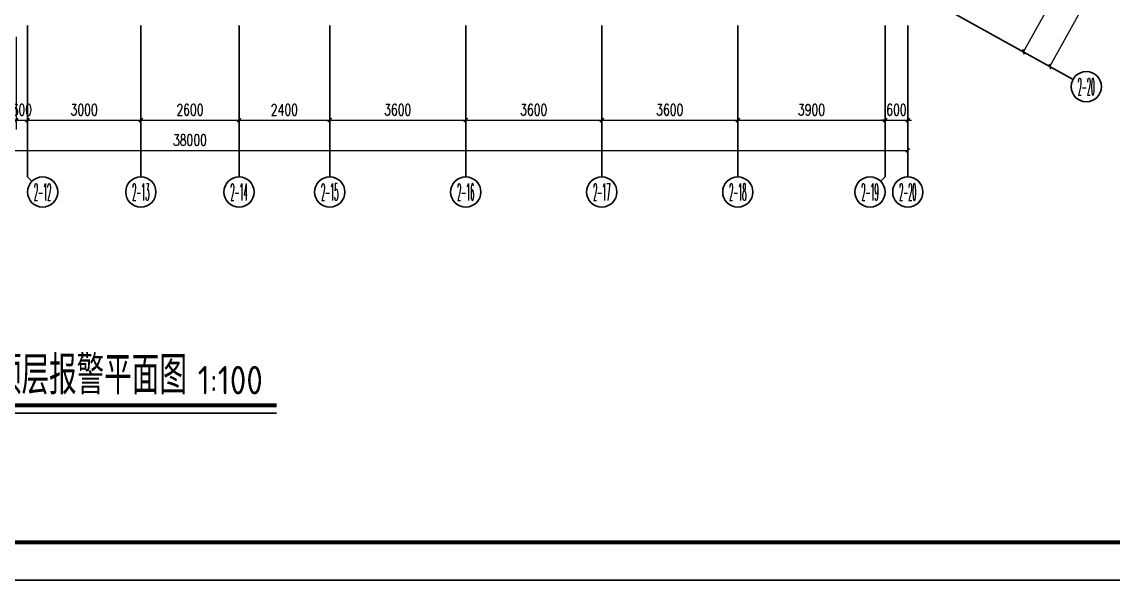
# Model space of a CAD drawing. Extents: x -9422388 to 15610651, y -1992469 to 953794.
# Drawn here: x -2475509 to -2446623, y -458212 to -443448 of the extents above; entities that cross this region are included whole.
import ezdxf
from ezdxf.enums import TextEntityAlignment as Align

# ---------------------------------------------------------------- set-up
doc = ezdxf.new("R2010")
doc.units = 0
doc.header["$LTSCALE"] = 1000
for name, color, linetype in [('A-ANNO-IDEN', 3, 'Continuous'), ('AXIS', 3, 'Continuous'), ('AXIS_TEXT', 7, 'Continuous'), ('PUB_DIM', 3, 'Continuous'), ('PUB_TITLE', 4, 'Continuous')]:
    doc.layers.add(name, color=color, linetype=linetype)
doc.layers.add('建筑底图', color=8, linetype='Continuous', lineweight=5)
doc.styles.add('_TCH_AXIS', font='COMPLEX', dxfattribs={"bigfont": 'GBCBIG'})
doc.styles.add('_TCH_DIM_T3', font='SIMPLEX', dxfattribs={"width": 0.705882, "bigfont": 'GBCBIG'})
doc.styles.add('COMPLEX', font='COMPLEX')
doc.styles.get("Standard").update_dxf_attribs({"font": 'gbenor.shx', "bigfont": 'gbcbig.shx'})
doc.dimstyles.new('_TCH_ARCH&&100', dxfattribs={"dimtxt": 297.5, "dimasz": 100, "dimexe": 250, "dimexo": 300, "dimgap": 126.25, "dimtad": 1, "dimdec": 0, "dimzin": 0, "dimdsep": 46, "dimtxsty": '_TCH_DIM_T3', "dimblk": 'ARCHTICK', "dimcen": 0.09, "dimclrt": 7, "dimazin": 2, "dimtfac": 1, "dimtdec": 0, "dimtix": 1, "dimtmove": 2, "dimatfit": 3, "dimfxl": 0, "dimtolj": 1, "dimtzin": 0, "dimarcsym": 0})

# ---------------------------------------------------------------- blocks, each defined once
blk = doc.blocks.new('_ArchTick')
at = {"color": 0, "linetype": 'ByBlock', "const_width": 0.4}
blk.add_lwpolyline([(-0.5, -0.5), (0.5, 0.5)], dxfattribs=at)
blk = doc.blocks.new('*D751')
at = {"layer": 'Defpoints', "color": 0, "transparency": 16777216}
for p in [(2140239, -399502), (2143302, -401197), (2137930, -403675)]:
    blk.add_point(p, dxfattribs=at)
at = {"layer": 'PUB_DIM', "color": 0, "lineweight": -2, "transparency": 16777216}
for p, q in [((2140502, -399647), (2143520, -401318)), ((2140993, -405369), (2143302, -401197)), ((2138193, -403820), (2141211, -405491))]:
    blk.add_line(p, q, dxfattribs=at)
at = {"layer": 'PUB_DIM', "color": 0, "lineweight": -2, "transparency": 16777216, "xscale": 100, "yscale": 100, "zscale": 100}
for p, rotation in [((2143302, -401197), 61.03914883823311), ((2140993, -405369), 241.0391488382331)]:
    blk.add_blockref('_ArchTick', p, dxfattribs=dict(at, rotation=rotation))
at = {"layer": 'PUB_DIM', "color": 7, "transparency": 16777216, "insert": (2141907, -403150), "char_height": 297.5, "attachment_point": 5, "rotation": 61.0391, "style": '_TCH_DIM_T3'}
blk.add_mtext('\\A1;4769', dxfattribs=at)
blk = doc.blocks.new('*D753')
at = {"layer": 'Defpoints', "color": 0, "transparency": 16777216}
for p in [(2142549, -395329), (2146311, -397412), (2137930, -403675)]:
    blk.add_point(p, dxfattribs=at)
at = {"layer": 'PUB_DIM', "color": 0, "lineweight": -2, "transparency": 16777216}
for p, q in [((2142811, -395475), (2146530, -397533)), ((2141692, -405757), (2146311, -397412)), ((2138193, -403820), (2141911, -405878))]:
    blk.add_line(p, q, dxfattribs=at)
at = {"layer": 'PUB_DIM', "color": 0, "lineweight": -2, "transparency": 16777216, "xscale": 100, "yscale": 100, "zscale": 100}
for p, rotation in [((2146311, -397412), 61.03914883811161), ((2141692, -405757), 241.0391488381117)]:
    blk.add_blockref('_ArchTick', p, dxfattribs=dict(at, rotation=rotation))
at = {"layer": 'PUB_DIM', "color": 7, "transparency": 16777216, "insert": (2143761, -401451), "char_height": 297.5, "attachment_point": 5, "rotation": 61.0391, "style": '_TCH_DIM_T3'}
blk.add_mtext('\\A1;9538', dxfattribs=at)
blk = doc.blocks.new('*D754')
at = {"layer": 'AXIS', "color": 0, "lineweight": -2, "transparency": 16777216}
for p, q in [((2099930, -404975), (2099930, -408225)), ((2137930, -404975), (2137930, -408225)), ((2099930, -407975), (2137930, -407975))]:
    blk.add_line(p, q, dxfattribs=at)
at = {"layer": 'Defpoints', "color": 0, "transparency": 16777216}
for p in [(2099930, -404675), (2137930, -404675), (2137930, -407975)]:
    blk.add_point(p, dxfattribs=at)
at = {"layer": 'AXIS', "color": 0, "lineweight": -2, "transparency": 16777216, "xscale": 100, "yscale": 100, "zscale": 100, "rotation": 180}
blk.add_blockref('_ArchTick', (2099930, -407975), dxfattribs=at)
at = {"layer": 'AXIS', "color": 0, "lineweight": -2, "transparency": 16777216, "xscale": 100, "yscale": 100, "zscale": 100}
blk.add_blockref('_ArchTick', (2137930, -407975), dxfattribs=at)
at = {"layer": 'AXIS', "color": 7, "transparency": 16777216, "insert": (2118930, -407700), "char_height": 297.5, "attachment_point": 5, "style": '_TCH_DIM_T3'}
blk.add_mtext('\\A1;38000', dxfattribs=at)
blk = doc.blocks.new('*D807')
at = {"layer": 'AXIS', "color": 0, "lineweight": -2, "transparency": 16777216}
for p, q in [((2114330, -404975), (2114330, -407425)), ((2114630, -404975), (2114630, -407425)), ((2114330, -407175), (2114230, -407175)), ((2114330, -407175), (2114630, -407175)), ((2114630, -407175), (2114730, -407175))]:
    blk.add_line(p, q, dxfattribs=at)
at = {"layer": 'Defpoints', "color": 0, "transparency": 16777216}
for p in [(2114330, -404675), (2114630, -404675), (2114630, -407175)]:
    blk.add_point(p, dxfattribs=at)
at = {"layer": 'AXIS', "color": 0, "lineweight": -2, "transparency": 16777216, "xscale": 100, "yscale": 100, "zscale": 100}
blk.add_blockref('_ArchTick', (2114330, -407175), dxfattribs=at)
at = {"layer": 'AXIS', "color": 0, "lineweight": -2, "transparency": 16777216, "xscale": 100, "yscale": 100, "zscale": 100, "rotation": 180}
blk.add_blockref('_ArchTick', (2114630, -407175), dxfattribs=at)
at = {"layer": 'AXIS', "color": 7, "transparency": 16777216, "insert": (2114480, -406900), "char_height": 297.5, "attachment_point": 5, "style": '_TCH_DIM_T3'}
blk.add_mtext('\\A1;300', dxfattribs=at)
blk = doc.blocks.new('*D808')
at = {"layer": 'AXIS', "color": 0, "lineweight": -2, "transparency": 16777216}
for p, q in [((2114630, -404975), (2114630, -407425)), ((2117630, -404975), (2117630, -407425)), ((2114630, -407175), (2117630, -407175))]:
    blk.add_line(p, q, dxfattribs=at)
at = {"layer": 'Defpoints', "color": 0, "transparency": 16777216}
for p in [(2114630, -404675), (2117630, -404675), (2117630, -407175)]:
    blk.add_point(p, dxfattribs=at)
at = {"layer": 'AXIS', "color": 0, "lineweight": -2, "transparency": 16777216, "xscale": 100, "yscale": 100, "zscale": 100, "rotation": 180}
blk.add_blockref('_ArchTick', (2114630, -407175), dxfattribs=at)
at = {"layer": 'AXIS', "color": 0, "lineweight": -2, "transparency": 16777216, "xscale": 100, "yscale": 100, "zscale": 100}
blk.add_blockref('_ArchTick', (2117630, -407175), dxfattribs=at)
at = {"layer": 'AXIS', "color": 7, "transparency": 16777216, "insert": (2116130, -406900), "char_height": 297.5, "attachment_point": 5, "style": '_TCH_DIM_T3'}
blk.add_mtext('\\A1;3000', dxfattribs=at)
blk = doc.blocks.new('*D809')
at = {"layer": 'AXIS', "color": 0, "lineweight": -2, "transparency": 16777216}
for p, q in [((2117630, -404975), (2117630, -407425)), ((2120230, -404975), (2120230, -407425)), ((2117630, -407175), (2120230, -407175))]:
    blk.add_line(p, q, dxfattribs=at)
at = {"layer": 'Defpoints', "color": 0, "transparency": 16777216}
for p in [(2117630, -404675), (2120230, -404675), (2120230, -407175)]:
    blk.add_point(p, dxfattribs=at)
at = {"layer": 'AXIS', "color": 0, "lineweight": -2, "transparency": 16777216, "xscale": 100, "yscale": 100, "zscale": 100, "rotation": 180}
blk.add_blockref('_ArchTick', (2117630, -407175), dxfattribs=at)
at = {"layer": 'AXIS', "color": 0, "lineweight": -2, "transparency": 16777216, "xscale": 100, "yscale": 100, "zscale": 100}
blk.add_blockref('_ArchTick', (2120230, -407175), dxfattribs=at)
at = {"layer": 'AXIS', "color": 7, "transparency": 16777216, "insert": (2118930, -406900), "char_height": 297.5, "attachment_point": 5, "style": '_TCH_DIM_T3'}
blk.add_mtext('\\A1;2600', dxfattribs=at)
blk = doc.blocks.new('*D810')
at = {"layer": 'AXIS', "color": 0, "lineweight": -2, "transparency": 16777216}
for p, q in [((2120230, -404975), (2120230, -407425)), ((2122630, -404975), (2122630, -407425)), ((2120230, -407175), (2122630, -407175))]:
    blk.add_line(p, q, dxfattribs=at)
at = {"layer": 'Defpoints', "color": 0, "transparency": 16777216}
for p in [(2120230, -404675), (2122630, -404675), (2122630, -407175)]:
    blk.add_point(p, dxfattribs=at)
at = {"layer": 'AXIS', "color": 0, "lineweight": -2, "transparency": 16777216, "xscale": 100, "yscale": 100, "zscale": 100, "rotation": 180}
blk.add_blockref('_ArchTick', (2120230, -407175), dxfattribs=at)
at = {"layer": 'AXIS', "color": 0, "lineweight": -2, "transparency": 16777216, "xscale": 100, "yscale": 100, "zscale": 100}
blk.add_blockref('_ArchTick', (2122630, -407175), dxfattribs=at)
at = {"layer": 'AXIS', "color": 7, "transparency": 16777216, "insert": (2121430, -406900), "char_height": 297.5, "attachment_point": 5, "style": '_TCH_DIM_T3'}
blk.add_mtext('\\A1;2400', dxfattribs=at)
blk = doc.blocks.new('*D811')
at = {"layer": 'AXIS', "color": 0, "lineweight": -2, "transparency": 16777216}
for p, q in [((2122630, -404975), (2122630, -407425)), ((2126230, -404975), (2126230, -407425)), ((2122630, -407175), (2126230, -407175))]:
    blk.add_line(p, q, dxfattribs=at)
at = {"layer": 'Defpoints', "color": 0, "transparency": 16777216}
for p in [(2122630, -404675), (2126230, -404675), (2126230, -407175)]:
    blk.add_point(p, dxfattribs=at)
at = {"layer": 'AXIS', "color": 0, "lineweight": -2, "transparency": 16777216, "xscale": 100, "yscale": 100, "zscale": 100, "rotation": 180}
blk.add_blockref('_ArchTick', (2122630, -407175), dxfattribs=at)
at = {"layer": 'AXIS', "color": 0, "lineweight": -2, "transparency": 16777216, "xscale": 100, "yscale": 100, "zscale": 100}
blk.add_blockref('_ArchTick', (2126230, -407175), dxfattribs=at)
at = {"layer": 'AXIS', "color": 7, "transparency": 16777216, "insert": (2124430, -406900), "char_height": 297.5, "attachment_point": 5, "style": '_TCH_DIM_T3'}
blk.add_mtext('\\A1;3600', dxfattribs=at)
blk = doc.blocks.new('*D812')
at = {"layer": 'AXIS', "color": 0, "lineweight": -2, "transparency": 16777216}
for p, q in [((2126230, -404975), (2126230, -407425)), ((2129830, -404975), (2129830, -407425)), ((2126230, -407175), (2129830, -407175))]:
    blk.add_line(p, q, dxfattribs=at)
at = {"layer": 'Defpoints', "color": 0, "transparency": 16777216}
for p in [(2126230, -404675), (2129830, -404675), (2129830, -407175)]:
    blk.add_point(p, dxfattribs=at)
at = {"layer": 'AXIS', "color": 0, "lineweight": -2, "transparency": 16777216, "xscale": 100, "yscale": 100, "zscale": 100, "rotation": 180}
blk.add_blockref('_ArchTick', (2126230, -407175), dxfattribs=at)
at = {"layer": 'AXIS', "color": 0, "lineweight": -2, "transparency": 16777216, "xscale": 100, "yscale": 100, "zscale": 100}
blk.add_blockref('_ArchTick', (2129830, -407175), dxfattribs=at)
at = {"layer": 'AXIS', "color": 7, "transparency": 16777216, "insert": (2128030, -406900), "char_height": 297.5, "attachment_point": 5, "style": '_TCH_DIM_T3'}
blk.add_mtext('\\A1;3600', dxfattribs=at)
blk = doc.blocks.new('*D813')
at = {"layer": 'AXIS', "color": 0, "lineweight": -2, "transparency": 16777216}
for p, q in [((2129830, -404975), (2129830, -407425)), ((2133430, -404975), (2133430, -407425)), ((2129830, -407175), (2133430, -407175))]:
    blk.add_line(p, q, dxfattribs=at)
at = {"layer": 'Defpoints', "color": 0, "transparency": 16777216}
for p in [(2129830, -404675), (2133430, -404675), (2133430, -407175)]:
    blk.add_point(p, dxfattribs=at)
at = {"layer": 'AXIS', "color": 0, "lineweight": -2, "transparency": 16777216, "xscale": 100, "yscale": 100, "zscale": 100, "rotation": 180}
blk.add_blockref('_ArchTick', (2129830, -407175), dxfattribs=at)
at = {"layer": 'AXIS', "color": 0, "lineweight": -2, "transparency": 16777216, "xscale": 100, "yscale": 100, "zscale": 100}
blk.add_blockref('_ArchTick', (2133430, -407175), dxfattribs=at)
at = {"layer": 'AXIS', "color": 7, "transparency": 16777216, "insert": (2131630, -406900), "char_height": 297.5, "attachment_point": 5, "style": '_TCH_DIM_T3'}
blk.add_mtext('\\A1;3600', dxfattribs=at)
blk = doc.blocks.new('*D814')
at = {"layer": 'AXIS', "color": 0, "lineweight": -2, "transparency": 16777216}
for p, q in [((2133430, -404975), (2133430, -407425)), ((2137330, -404975), (2137330, -407425)), ((2133430, -407175), (2137330, -407175))]:
    blk.add_line(p, q, dxfattribs=at)
at = {"layer": 'Defpoints', "color": 0, "transparency": 16777216}
for p in [(2133430, -404675), (2137330, -404675), (2137330, -407175)]:
    blk.add_point(p, dxfattribs=at)
at = {"layer": 'AXIS', "color": 0, "lineweight": -2, "transparency": 16777216, "xscale": 100, "yscale": 100, "zscale": 100, "rotation": 180}
blk.add_blockref('_ArchTick', (2133430, -407175), dxfattribs=at)
at = {"layer": 'AXIS', "color": 0, "lineweight": -2, "transparency": 16777216, "xscale": 100, "yscale": 100, "zscale": 100}
blk.add_blockref('_ArchTick', (2137330, -407175), dxfattribs=at)
at = {"layer": 'AXIS', "color": 7, "transparency": 16777216, "insert": (2135380, -406900), "char_height": 297.5, "attachment_point": 5, "style": '_TCH_DIM_T3'}
blk.add_mtext('\\A1;3900', dxfattribs=at)
blk = doc.blocks.new('*D815')
at = {"layer": 'AXIS', "color": 0, "lineweight": -2, "transparency": 16777216}
for p, q in [((2137330, -404975), (2137330, -407425)), ((2137930, -404975), (2137930, -407425)), ((2137330, -407175), (2137230, -407175)), ((2137330, -407175), (2137930, -407175)), ((2137930, -407175), (2138030, -407175))]:
    blk.add_line(p, q, dxfattribs=at)
at = {"layer": 'Defpoints', "color": 0, "transparency": 16777216}
for p in [(2137330, -404675), (2137930, -404675), (2137930, -407175)]:
    blk.add_point(p, dxfattribs=at)
at = {"layer": 'AXIS', "color": 0, "lineweight": -2, "transparency": 16777216, "xscale": 100, "yscale": 100, "zscale": 100}
blk.add_blockref('_ArchTick', (2137330, -407175), dxfattribs=at)
at = {"layer": 'AXIS', "color": 0, "lineweight": -2, "transparency": 16777216, "xscale": 100, "yscale": 100, "zscale": 100, "rotation": 180}
blk.add_blockref('_ArchTick', (2137930, -407175), dxfattribs=at)
at = {"layer": 'AXIS', "color": 7, "transparency": 16777216, "insert": (2137630, -406900), "char_height": 297.5, "attachment_point": 5, "style": '_TCH_DIM_T3'}
blk.add_mtext('\\A1;600', dxfattribs=at)
blk = doc.blocks.new('_AXISO')
at = {"color": 0}
blk.add_circle((0, 0), 0.5, dxfattribs=at)
at = {"layer": 'AXIS_TEXT', "color": 0, "style": 'COMPLEX', "width": 1.041667}
blk.add_attdef('A', text='', height=0.56, dxfattribs=at).set_placement((-0.25, -0.28), (0.25, -0.28), align=Align.FIT)
blk = doc.blocks.new('6666')
at = {"layer": 'AXIS', "color": 8}
for p, q in [((2138808.9, -404161), (2142304.9, -406095.8)), ((2114630.2, -404674.7), (2114630.2, -408674.7)), ((2117630.2, -404674.7), (2117630.2, -408674.7)), ((2120230.2, -404674.7), (2120230.2, -408674.7)), ((2122630.2, -404674.7), (2122630.2, -408674.7)), ((2126230.2, -404674.7), (2126230.2, -408674.7)), ((2129830.2, -404674.7), (2129830.2, -408674.7)), ((2133430.2, -404674.7), (2133430.2, -408674.7)), ((2137330.2, -404674.7), (2137330.2, -408674.7)), ((2137930.2, -404674.7), (2137930.2, -408674.7)), ((2114747.4, -408791.9), (2114630.2, -408674.7)), ((2137213, -408791.9), (2137330.2, -408674.7))]:
    blk.add_line(p, q, dxfattribs=at)
ref = blk.add_blockref('_AXISO', (2142654.9, -406289.5), dxfattribs=dict(at, xscale=800, yscale=800, zscale=800))
ref.add_attrib('A', '2-20', dxfattribs={"layer": 'AXIS_TEXT', "color": 8, "height": 452.55, "style": '_TCH_AXIS', "width": 0.2625}).set_placement((2142428.7, -406515.8), (2142881.2, -406515.8), align=Align.FIT)
ref = blk.add_blockref('_AXISO', (2115030.2, -409074.7), dxfattribs=dict(at, xscale=800, yscale=800, zscale=800))
ref.add_attrib('A', '2-12', dxfattribs={"layer": 'AXIS_TEXT', "color": 8, "height": 452.55, "style": '_TCH_AXIS', "width": 0.28}).set_placement((2114803.9, -409301), (2115256.5, -409301), align=Align.FIT)
ref = blk.add_blockref('_AXISO', (2117630.2, -409074.7), dxfattribs=dict(at, xscale=800, yscale=800, zscale=800))
ref.add_attrib('A', '2-13', dxfattribs={"layer": 'AXIS_TEXT', "color": 8, "height": 452.55, "style": '_TCH_AXIS', "width": 0.28}).set_placement((2117403.9, -409301), (2117856.5, -409301), align=Align.FIT)
ref = blk.add_blockref('_AXISO', (2120230.2, -409074.7), dxfattribs=dict(at, xscale=800, yscale=800, zscale=800))
ref.add_attrib('A', '2-14', dxfattribs={"layer": 'AXIS_TEXT', "color": 8, "height": 452.55, "style": '_TCH_AXIS', "width": 0.272727}).set_placement((2120003.9, -409301), (2120456.5, -409301), align=Align.FIT)
ref = blk.add_blockref('_AXISO', (2122630.2, -409074.7), dxfattribs=dict(at, xscale=800, yscale=800, zscale=800))
ref.add_attrib('A', '2-15', dxfattribs={"layer": 'AXIS_TEXT', "color": 8, "height": 452.55, "style": '_TCH_AXIS', "width": 0.28}).set_placement((2122403.9, -409301), (2122856.5, -409301), align=Align.FIT)
ref = blk.add_blockref('_AXISO', (2126230.2, -409074.7), dxfattribs=dict(at, xscale=800, yscale=800, zscale=800))
ref.add_attrib('A', '2-16', dxfattribs={"layer": 'AXIS_TEXT', "color": 8, "height": 452.55, "style": '_TCH_AXIS', "width": 0.28}).set_placement((2126003.9, -409301), (2126456.5, -409301), align=Align.FIT)
ref = blk.add_blockref('_AXISO', (2129830.2, -409074.7), dxfattribs=dict(at, xscale=800, yscale=800, zscale=800))
ref.add_attrib('A', '2-17', dxfattribs={"layer": 'AXIS_TEXT', "color": 8, "height": 452.55, "style": '_TCH_AXIS', "width": 0.28}).set_placement((2129603.9, -409301), (2130056.5, -409301), align=Align.FIT)
ref = blk.add_blockref('_AXISO', (2133430.2, -409074.7), dxfattribs=dict(at, xscale=800, yscale=800, zscale=800))
ref.add_attrib('A', '2-18', dxfattribs={"layer": 'AXIS_TEXT', "color": 8, "height": 452.55, "style": '_TCH_AXIS', "width": 0.28}).set_placement((2133203.9, -409301), (2133656.5, -409301), align=Align.FIT)
ref = blk.add_blockref('_AXISO', (2136930.2, -409074.7), dxfattribs=dict(at, xscale=800, yscale=800, zscale=800))
ref.add_attrib('A', '2-19', dxfattribs={"layer": 'AXIS_TEXT', "color": 8, "height": 452.55, "style": '_TCH_AXIS', "width": 0.28}).set_placement((2136703.9, -409301), (2137156.5, -409301), align=Align.FIT)
ref = blk.add_blockref('_AXISO', (2137930.2, -409074.7), dxfattribs=dict(at, xscale=800, yscale=800, zscale=800))
ref.add_attrib('A', '2-20', dxfattribs={"layer": 'AXIS_TEXT', "color": 8, "height": 452.55, "style": '_TCH_AXIS', "width": 0.2625}).set_placement((2137703.9, -409301), (2138156.5, -409301), align=Align.FIT)
for p1, p2, distance, picture, middle in [((2099930.2, -404674.7), (2137930.2, -404674.7), -3300, '*D754', (2118930.2, -407699.7)), ((2114330.2, -404674.7), (2114630.2, -404674.7), -2500, '*D807', (2114480.2, -406899.7)), ((2114630.2, -404674.7), (2117630.2, -404674.7), -2500, '*D808', (2116130.2, -406899.7)), ((2117630.2, -404674.7), (2120230.2, -404674.7), -2500, '*D809', (2118930.2, -406899.7)), ((2120230.2, -404674.7), (2122630.2, -404674.7), -2500, '*D810', (2121430.2, -406899.7)), ((2122630.2, -404674.7), (2126230.2, -404674.7), -2500, '*D811', (2124430.2, -406899.7)), ((2126230.2, -404674.7), (2129830.2, -404674.7), -2500, '*D812', (2128030.2, -406899.7)), ((2129830.2, -404674.7), (2133430.2, -404674.7), -2500, '*D813', (2131630.2, -406899.7)), ((2133430.2, -404674.7), (2137330.2, -404674.7), -2500, '*D814', (2135380.2, -406899.7)), ((2137330.2, -404674.7), (2137930.2, -404674.7), -2500, '*D815', (2137630.2, -406899.7))]:
    dim = blk.add_aligned_dim(p1=p1, p2=p2, distance=distance, dimstyle='_TCH_ARCH&&100', dxfattribs=at)
    dim.commit()
    dim.dimension.update_dxf_attribs({"geometry": picture, "text_midpoint": middle})
at = {"layer": 'PUB_DIM', "color": 8}
for p2, distance, picture, middle in [((2142548.6, -395329.5), -4300, '*D753', (2143761.1, -401451.1)), ((2140239.4, -399502.1), -3500, '*D751', (2141906.5, -403150))]:
    dim = blk.add_aligned_dim(p1=(2137930.2, -403674.7), p2=p2, distance=distance, dimstyle='_TCH_ARCH&&100', dxfattribs=at)
    dim.commit()
    dim.dimension.update_dxf_attribs({"geometry": picture, "text_midpoint": middle})

msp = doc.modelspace()

# ---------------------------------------------------------------- linework, layer by layer
at = {"layer": 'A-ANNO-IDEN', "const_width": 105}
msp.add_lwpolyline([(-2480561.59953, -453586.364), (-2468766.09845, -453586.364)], dxfattribs=at)
at = {"layer": 'A-ANNO-IDEN'}
msp.add_lwpolyline([(-2480561.59953, -453796.364), (-2468766.09845, -453796.364)], dxfattribs=at)
at = {"layer": 'PUB_TITLE'}
msp.add_lwpolyline([(-2513574.25692, -458212.1496), (-2429474.25692, -458212.1496), (-2429474.25692, -398812.1496), (-2513574.25692, -398812.1496)], close=True, dxfattribs=at)
at = {"layer": 'PUB_TITLE', "const_width": 100}
msp.add_lwpolyline([(-2511074.25692, -457212.1496), (-2430474.25692, -457212.1496), (-2430474.25692, -399812.1496), (-2511074.25692, -399812.1496)], close=True, dxfattribs=at)

# ---------------------------------------------------------------- block references
at = {"layer": '建筑底图', "color": 8}
msp.add_blockref('6666', (-4589988.93389, -38873.50822), dxfattribs=at)

# ---------------------------------------------------------------- texts
at = {"layer": 'A-ANNO-IDEN', "color": 7}
for s, height, p in [('综合楼屋顶层报警平面图', 1012.7659574, (-2479161.59953, -453298.17251)), ('1:100', 750, (-2470851.56128, -453298.17251))]:
    msp.add_text(s, height=height, dxfattribs=at).set_placement(p)

doc.saveas('drawing.dxf')
